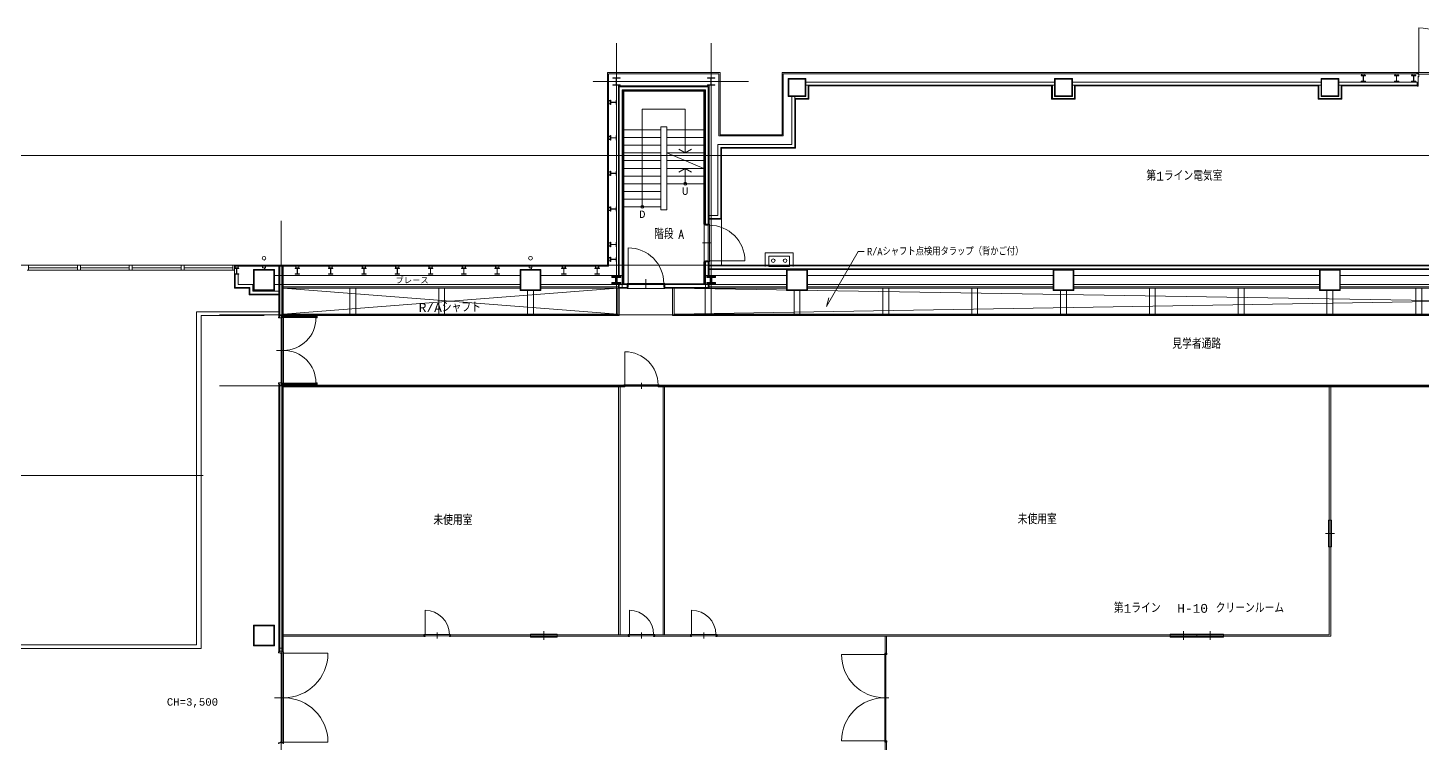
# Model space of a CAD drawing. Extents: x 225000 to 2157367, y 208400 to 840900.
# Drawn here: x 283951 to 331038, y 437572 to 461712 of the extents above; entities that cross this region are included whole.
import ezdxf
from ezdxf.enums import TextEntityAlignment as Align

# ---------------------------------------------------------------- set-up
doc = ezdxf.new("R2010")
doc.units = 0
doc.header["$LTSCALE"] = 10
doc.linetypes.add('Data Center Layout_L20$0$CENTER', pattern=[2, 1.25, -0.25, 0.25, -0.25])
for name, color, linetype, lineweight in [('Data Center Layout_L20$0$ARC', 252, 'Continuous', 0), ('Data Center Layout_L20$0$K-SIN', 252, 'Data Center Layout_L20$0$CENTER', 9), ('Data Center Layout_L20$0$SUGATA3', 252, 'Continuous', 0)]:
    doc.layers.add(name, color=color, linetype=linetype, lineweight=lineweight)
doc.styles.add('Data Center Layout_L20$0$ATS', font='monotxt', dxfattribs={"bigfont": 'BIGFONT'})
doc.styles.add('Data Center Layout_L20$0$ROMS', font='ROMANS.shx', dxfattribs={"bigfont": 'bigfont.shx'})

# ---------------------------------------------------------------- blocks, each defined once
blk = doc.blocks.new('Data Center Layout_L20')
at = {"layer": 'Data Center Layout_L20$0$ARC'}
for p, q in [((330925.59, 261712.31), (330925.59, 260212.31)), ((303525.59, 260202.31), (307325.59, 260202.31)), ((303525.59, 260202.31), (303525.59, 253702.31)), ((303560.59, 260167.31), (307290.59, 260167.31)), ((303560.59, 260167.31), (303560.59, 253667.31)), ((307290.59, 260167.31), (307290.59, 258067.31)), ((307325.59, 260202.31), (307325.59, 258102.31)), ((309425.59, 260202.31), (330880.59, 260202.31)), ((309425.59, 260202.31), (309425.59, 258102.31)), ((309460.59, 260167.31), (330880.59, 260167.31)), ((309460.59, 260167.31), (309460.59, 258067.31)), ((330860.59, 260202.31), (330860.59, 260167.31)), ((306955.59, 259752.31), (303895.59, 259752.31)), ((303895.59, 253352.31), (303895.59, 259752.31)), ((306930.59, 259727.31), (303920.59, 259727.31)), ((303920.59, 253352.31), (303920.59, 259727.31)), ((306830.59, 259627.31), (304020.59, 259627.31)), ((304020.59, 253052.31), (304020.59, 259627.31)), ((306805.59, 259602.31), (304045.59, 259602.31)), ((304045.59, 259602.31), (304045.59, 253077.31)), ((306805.59, 255092.31), (306805.59, 259602.31)), ((306830.59, 255092.31), (306830.59, 259627.31)), ((306930.59, 255092.31), (306930.59, 259727.31)), ((306955.59, 255092.31), (306955.59, 259752.31)), ((318625.59, 259877.31), (310225.59, 259877.31)), ((318625.59, 259777.31), (310225.59, 259777.31)), ((310300.59, 259777.31), (310300.59, 259327.31)), ((318525.59, 259752.31), (310325.59, 259752.31)), ((310325.59, 259752.31), (310325.59, 259302.31)), ((318525.59, 259752.31), (318525.59, 259302.31)), ((318550.59, 259777.31), (318550.59, 259327.31)), ((327625.59, 259877.31), (319225.59, 259877.31)), ((327625.59, 259777.31), (319225.59, 259777.31)), ((319300.59, 259777.31), (319300.59, 259327.31)), ((327525.59, 259752.31), (319325.59, 259752.31)), ((319325.59, 259752.31), (319325.59, 259302.31)), ((327525.59, 259752.31), (327525.59, 259302.31)), ((327550.59, 259777.31), (327550.59, 259327.31)), ((330875.59, 259877.31), (328225.59, 259877.31)), ((330875.59, 259777.31), (328225.59, 259777.31)), ((328300.59, 259777.31), (328300.59, 259327.31)), ((328325.59, 259752.31), (328325.59, 259302.31)), ((330875.59, 259752.31), (328325.59, 259752.31)), ((330875.59, 259752.31), (330875.59, 259877.31)), ((309750.59, 259402.31), (309750.59, 257777.31)), ((309850.59, 259402.31), (309850.59, 257677.31)), ((310300.59, 259327.31), (309850.59, 259327.31)), ((310325.59, 259302.31), (309875.59, 259302.31)), ((309875.59, 259302.31), (309875.59, 257652.31)), ((318525.59, 259302.31), (319325.59, 259302.31)), ((318550.59, 259327.31), (319300.59, 259327.31)), ((327525.59, 259302.31), (328325.59, 259302.31)), ((327550.59, 259327.31), (328300.59, 259327.31)), ((307290.59, 258067.31), (309460.59, 258067.31)), ((307325.59, 258102.31), (309425.59, 258102.31)), ((307250.59, 257777.31), (309750.59, 257777.31)), ((307250.59, 257777.31), (307250.59, 255377.31)), ((307350.59, 257677.31), (309850.59, 257677.31)), ((307350.59, 257677.31), (307350.59, 255277.31)), ((307375.59, 257652.31), (307375.59, 255252.31)), ((307375.59, 257652.31), (309875.59, 257652.31)), ((307250.59, 255377.31), (306955.59, 255377.31)), ((307350.59, 255277.31), (306955.59, 255277.31)), ((307375.59, 255252.31), (306955.59, 255252.31)), ((307375.59, 255252.31), (307375.59, 253702.31)), ((306795.59, 255067.31), (306795.59, 253837.31)), ((306805.59, 253077.31), (306805.59, 253812.31)), ((306830.59, 253052.31), (306830.59, 253812.31)), ((306930.59, 253352.31), (306930.59, 253812.31)), ((306955.59, 253352.31), (306955.59, 253812.31)), ((290925.59, 253702.31), (283925.59, 253702.31)), ((283925.59, 253532.31), (290925.59, 253532.31)), ((283975.59, 253702.31), (283975.59, 253532.31)), ((283975.59, 253617.31), (285625.59, 253617.31)), ((285625.59, 253532.31), (285625.59, 253702.31)), ((285725.59, 253532.31), (285725.59, 253702.31)), ((285725.59, 253617.31), (287375.59, 253617.31)), ((287375.59, 253532.31), (287375.59, 253702.31)), ((287475.59, 253532.31), (287475.59, 253702.31)), ((287475.59, 253617.31), (289125.59, 253617.31)), ((289125.59, 253532.31), (289125.59, 253702.31)), ((289225.59, 253532.31), (289225.59, 253702.31)), ((289225.59, 253617.31), (290875.59, 253617.31)), ((290875.59, 253702.31), (290875.59, 253532.31)), ((290925.59, 252927.31), (290925.59, 253702.31)), ((290925.59, 253702.31), (290925.59, 253532.31)), ((290925.59, 253702.31), (303525.59, 253702.31)), ((290925.59, 253667.31), (303560.59, 253667.31)), ((290950.59, 253402.31), (290950.59, 252952.31)), ((292425.59, 253667.31), (292425.59, 251952.31)), ((292450.59, 253667.31), (292450.59, 251952.31)), ((292550.59, 253667.31), (292550.59, 252002.31)), ((292575.59, 253667.31), (292575.59, 252002.31)), ((303895.59, 253352.31), (301275.59, 253352.31)), ((306955.59, 253702.31), (357895.59, 253702.31)), ((306955.59, 253677.31), (357895.59, 253677.31)), ((306955.59, 253577.31), (357895.59, 253577.31)), ((306955.59, 253552.31), (357895.59, 253552.31)), ((309575.59, 253352.31), (306955.59, 253352.31)), ((310275.59, 253352.31), (318575.59, 253352.31)), ((319275.59, 253352.31), (327575.59, 253352.31)), ((328275.59, 253352.31), (336575.59, 253352.31)), ((291425.59, 252927.31), (290925.59, 252927.31)), ((291450.59, 252952.31), (290950.59, 252952.31)), ((291425.59, 252927.31), (291425.59, 252702.31)), ((291450.59, 252952.31), (291450.59, 252727.31)), ((292575.59, 252977.31), (300575.59, 252977.31)), ((292575.59, 252927.31), (303875.59, 252052.31)), ((292575.59, 252052.31), (303875.59, 252927.31)), ((292575.59, 252927.31), (300575.59, 252927.31)), ((303895.59, 253052.31), (301275.59, 253052.31)), ((301275.59, 252977.31), (303895.59, 252977.31)), ((301275.59, 252927.31), (303895.59, 252927.31)), ((303875.59, 252927.31), (303875.59, 252052.31)), ((303895.59, 252927.31), (303895.59, 253052.31)), ((304175.59, 252927.31), (303895.59, 252927.31)), ((303920.59, 252952.31), (303920.59, 253052.31)), ((304185.59, 252952.31), (303920.59, 252952.31)), ((303925.59, 252927.31), (303925.59, 252002.31)), ((304185.59, 253052.31), (304020.59, 253052.31)), ((304185.59, 253077.31), (304045.59, 253077.31)), ((305440.59, 252917.31), (304210.59, 252917.31)), ((305465.59, 253077.31), (306805.59, 253077.31)), ((305465.59, 253052.31), (306830.59, 253052.31)), ((305465.59, 252952.31), (306930.59, 252952.31)), ((305475.59, 252927.31), (306955.59, 252927.31)), ((305725.59, 252927.31), (305725.59, 252002.31)), ((305775.59, 252927.31), (359075.59, 252052.31)), ((305775.59, 252052.31), (359075.59, 252927.31)), ((305775.59, 252927.31), (305775.59, 252052.31)), ((306930.59, 252952.31), (306930.59, 253048.31)), ((309575.59, 253052.31), (306955.59, 253052.31)), ((306955.59, 252927.31), (306955.59, 253048.31)), ((309575.59, 252977.31), (306955.59, 252977.31)), ((309575.59, 252927.31), (306955.59, 252927.31)), ((310275.59, 253052.31), (318575.59, 253052.31)), ((310275.59, 252977.31), (318575.59, 252977.31)), ((310275.59, 252927.31), (318575.59, 252927.31)), ((319275.59, 253052.31), (327575.59, 253052.31)), ((319275.59, 252977.31), (327575.59, 252977.31)), ((319275.59, 252927.31), (327575.59, 252927.31)), ((328275.59, 253052.31), (336575.59, 253052.31)), ((328275.59, 252977.31), (336575.59, 252977.31)), ((328275.59, 252927.31), (336575.59, 252927.31)), ((291425.59, 252702.31), (292425.59, 252702.31)), ((292425.59, 252727.31), (291450.59, 252727.31)), ((289650.59, 252127.31), (289650.59, 240887.31)), ((292425.59, 252127.31), (289650.59, 252127.31)), ((291925.59, 252002.31), (289800.59, 252002.31)), ((289800.59, 252002.31), (289800.59, 240767.31)), ((303875.59, 252052.31), (292575.59, 252052.31)), ((303925.59, 252002.31), (292575.59, 252002.31)), ((359125.59, 252002.31), (305725.59, 252002.31)), ((359075.59, 252052.31), (305775.59, 252052.31)), ((304116.59, 250780.31), (304116.59, 249662.31)), ((292425.59, 249702.31), (292425.59, 240647.31)), ((292450.59, 249702.31), (292450.59, 240647.31)), ((292550.59, 249652.31), (292550.59, 240647.31)), ((292575.59, 249652.31), (292575.59, 240647.31)), ((304075.59, 249652.31), (292575.59, 249652.31)), ((304075.59, 249602.31), (292575.59, 249602.31)), ((303900.59, 241227.31), (303900.59, 249602.31)), ((303950.59, 241227.31), (303950.59, 249602.31)), ((304675.59, 249727.31), (304675.59, 249527.31)), ((305275.59, 249652.31), (347975.59, 249652.31)), ((305275.59, 249602.31), (347975.59, 249602.31)), ((305400.59, 241227.31), (305400.59, 249602.31)), ((305450.59, 241227.31), (305450.59, 249602.31)), ((327900.59, 241227.31), (327900.59, 249602.31)), ((327950.59, 241177.31), (327950.59, 249602.31)), ((328075.59, 244652.31), (327775.59, 244652.31)), ((297366.59, 242055.31), (297366.59, 241237.31)), ((304266.59, 242055.31), (304266.59, 241237.31)), ((306366.59, 242055.31), (306366.59, 241237.31)), ((297325.59, 241227.31), (292575.59, 241227.31)), ((297325.59, 241177.31), (292575.59, 241177.31)), ((297775.59, 241302.31), (297775.59, 241102.31)), ((304225.59, 241227.31), (298225.59, 241227.31)), ((304225.59, 241177.31), (298225.59, 241177.31)), ((301375.59, 241352.31), (301375.59, 241052.31)), ((304675.59, 241302.31), (304675.59, 241102.31)), ((306325.59, 241227.31), (305125.59, 241227.31)), ((306325.59, 241177.31), (305125.59, 241177.31)), ((306775.59, 241302.31), (306775.59, 241102.31)), ((327900.59, 241227.31), (307225.59, 241227.31)), ((327950.59, 241177.31), (307225.59, 241177.31)), ((312900.59, 241177.31), (312900.59, 240602.31)), ((312950.59, 241177.31), (312950.59, 240602.31)), ((322975.59, 241352.31), (322975.59, 241052.31)), ((323875.59, 241352.31), (323875.59, 241052.31)), ((279899.02, 240767.31), (289800.59, 240767.31)), ((283425.59, 240887.31), (289650.59, 240887.31)), ((294085.59, 240602.31), (292585.59, 240602.31)), ((311431.59, 240561.31), (312890.59, 240561.31)), ((312825.59, 239102.31), (313025.59, 239102.31)), ((294085.59, 237602.31), (292585.59, 237602.31)), ((311431.59, 237643.31), (312890.59, 237643.31)), ((312900.59, 237602.31), (312900.59, 228692.31)), ((312950.59, 237602.31), (312950.59, 228692.31))]:
    blk.add_line(p, q, dxfattribs=at)
at = {"layer": 'Data Center Layout_L20$0$ARC', "linetype": 'Continuous'}
for p, q in [((304225.59, 254287.31), (304225.59, 253087.31)), ((307030.59, 254452.31), (306730.59, 254452.31)), ((308165.59, 253852.31), (306965.59, 253852.31)), ((304825.59, 253231.31), (304825.59, 252927.31)), ((292650.59, 250827.31), (292350.59, 250827.31)), ((292275.59, 239102.31), (292575.59, 239102.31))]:
    blk.add_line(p, q, dxfattribs=at)
at = {"layer": 'Data Center Layout_L20$0$ARC'}
for points in [[(303950.59, 259777.31), (303700.59, 259777.31), (303700.59, 259791.31), (303821.09, 259791.31), (303821.09, 260013.31), (303700.59, 260013.31), (303700.59, 260027.31), (303950.59, 260027.31), (303950.59, 260013.31), (303830.09, 260013.31), (303830.09, 259791.31), (303950.59, 259791.31)], [(307150.59, 260027.31), (306900.59, 260027.31), (306900.59, 260013.31), (307021.09, 260013.31), (307021.09, 259791.31), (306900.59, 259791.31), (306900.59, 259777.31), (307150.59, 259777.31), (307150.59, 259791.31), (307030.09, 259791.31), (307030.09, 260013.31), (307150.59, 260013.31)], [(309625.59, 259402.31), (309625.59, 260002.31), (310225.59, 260002.31), (310225.59, 259402.31)], [(309645.59, 259422.31), (309645.59, 259982.31), (310205.59, 259982.31), (310205.59, 259422.31)], [(319225.59, 259402.31), (319225.59, 260002.31), (318625.59, 260002.31), (318625.59, 259402.31)], [(319205.59, 259422.31), (319205.59, 259982.31), (318645.59, 259982.31), (318645.59, 259422.31)], [(328225.59, 259402.31), (328225.59, 260002.31), (327625.59, 260002.31), (327625.59, 259402.31)], [(328205.59, 259422.31), (328205.59, 259982.31), (327645.59, 259982.31), (327645.59, 259422.31)], [(328975.59, 260102.31), (329125.59, 260102.31), (329125.59, 260093.31), (329053.59, 260093.31), (329053.59, 259911.31), (329125.59, 259911.31), (329125.59, 259902.31), (328975.59, 259902.31), (328975.59, 259911.31), (329047.59, 259911.31), (329047.59, 260093.31), (328975.59, 260093.31)], [(328994.59, 260152.31), (328994.59, 260102.31), (329044.59, 260102.31), (329044.59, 260108.31), (329000.59, 260108.31), (329000.59, 260152.31)], [(329000.59, 260117.31), (329100.59, 260117.31), (329100.59, 260167.31), (329000.59, 260167.31)], [(329106.59, 260152.31), (329106.59, 260102.31), (329056.59, 260102.31), (329056.59, 260108.31), (329100.59, 260108.31), (329100.59, 260152.31)], [(330100.59, 260102.31), (330250.59, 260102.31), (330250.59, 260093.31), (330178.59, 260093.31), (330178.59, 259911.31), (330250.59, 259911.31), (330250.59, 259902.31), (330100.59, 259902.31), (330100.59, 259911.31), (330172.59, 259911.31), (330172.59, 260093.31), (330100.59, 260093.31)], [(330119.59, 260152.31), (330119.59, 260102.31), (330169.59, 260102.31), (330169.59, 260108.31), (330125.59, 260108.31), (330125.59, 260152.31)], [(330125.59, 260117.31), (330225.59, 260117.31), (330225.59, 260167.31), (330125.59, 260167.31)], [(330231.59, 260152.31), (330231.59, 260102.31), (330181.59, 260102.31), (330181.59, 260108.31), (330225.59, 260108.31), (330225.59, 260152.31)], [(330675.59, 260102.31), (330825.59, 260102.31), (330825.59, 260093.31), (330753.59, 260093.31), (330753.59, 259911.31), (330825.59, 259911.31), (330825.59, 259902.31), (330675.59, 259902.31), (330675.59, 259911.31), (330747.59, 259911.31), (330747.59, 260093.31), (330675.59, 260093.31)], [(330694.59, 260152.31), (330694.59, 260102.31), (330744.59, 260102.31), (330744.59, 260108.31), (330700.59, 260108.31), (330700.59, 260152.31)], [(330700.59, 260117.31), (330800.59, 260117.31), (330800.59, 260167.31), (330700.59, 260167.31)], [(330806.59, 260152.31), (330806.59, 260102.31), (330756.59, 260102.31), (330756.59, 260108.31), (330800.59, 260108.31), (330800.59, 260152.31)], [(330910.59, 260212.31), (332425.59, 260212.31), (332425.59, 260152.31), (330910.59, 260152.31)], [(303610.59, 259252.31), (303610.59, 259152.31), (303560.59, 259152.31), (303560.59, 259252.31)], [(303575.59, 259258.31), (303625.59, 259258.31), (303625.59, 259208.31), (303619.59, 259208.31), (303619.59, 259252.31), (303575.59, 259252.31)], [(303575.59, 259146.31), (303625.59, 259146.31), (303625.59, 259196.31), (303619.59, 259196.31), (303619.59, 259152.31), (303575.59, 259152.31)], [(303625.59, 259277.31), (303625.59, 259127.31), (303634.59, 259127.31), (303634.59, 259199.31), (303816.59, 259199.31), (303816.59, 259127.31), (303825.59, 259127.31), (303825.59, 259277.31), (303816.59, 259277.31), (303816.59, 259205.31), (303634.59, 259205.31), (303634.59, 259277.31)], [(303610.59, 258052.31), (303610.59, 257952.31), (303560.59, 257952.31), (303560.59, 258052.31)], [(303575.59, 258058.31), (303625.59, 258058.31), (303625.59, 258008.31), (303619.59, 258008.31), (303619.59, 258052.31), (303575.59, 258052.31)], [(303625.59, 258077.31), (303625.59, 257927.31), (303634.59, 257927.31), (303634.59, 257999.31), (303816.59, 257999.31), (303816.59, 257927.31), (303825.59, 257927.31), (303825.59, 258077.31), (303816.59, 258077.31), (303816.59, 258005.31), (303634.59, 258005.31), (303634.59, 258077.31)], [(303575.59, 257946.31), (303625.59, 257946.31), (303625.59, 257996.31), (303619.59, 257996.31), (303619.59, 257952.31), (303575.59, 257952.31)], [(303610.59, 256852.31), (303610.59, 256752.31), (303560.59, 256752.31), (303560.59, 256852.31)], [(303575.59, 256858.31), (303625.59, 256858.31), (303625.59, 256808.31), (303619.59, 256808.31), (303619.59, 256852.31), (303575.59, 256852.31)], [(303575.59, 256746.31), (303625.59, 256746.31), (303625.59, 256796.31), (303619.59, 256796.31), (303619.59, 256752.31), (303575.59, 256752.31)], [(303625.59, 256877.31), (303625.59, 256727.31), (303634.59, 256727.31), (303634.59, 256799.31), (303816.59, 256799.31), (303816.59, 256727.31), (303825.59, 256727.31), (303825.59, 256877.31), (303816.59, 256877.31), (303816.59, 256805.31), (303634.59, 256805.31), (303634.59, 256877.31)], [(303610.59, 255652.31), (303610.59, 255552.31), (303560.59, 255552.31), (303560.59, 255652.31)], [(303575.59, 255658.31), (303625.59, 255658.31), (303625.59, 255608.31), (303619.59, 255608.31), (303619.59, 255652.31), (303575.59, 255652.31)], [(303575.59, 255546.31), (303625.59, 255546.31), (303625.59, 255596.31), (303619.59, 255596.31), (303619.59, 255552.31), (303575.59, 255552.31)], [(303625.59, 255677.31), (303625.59, 255527.31), (303634.59, 255527.31), (303634.59, 255599.31), (303816.59, 255599.31), (303816.59, 255527.31), (303825.59, 255527.31), (303825.59, 255677.31), (303816.59, 255677.31), (303816.59, 255605.31), (303634.59, 255605.31), (303634.59, 255677.31)], [(306965.59, 253842.31), (306965.59, 255062.31), (306925.59, 255062.31), (306925.59, 253842.31)], [(303610.59, 254452.31), (303610.59, 254352.31), (303560.59, 254352.31), (303560.59, 254452.31)], [(303575.59, 254458.31), (303625.59, 254458.31), (303625.59, 254408.31), (303619.59, 254408.31), (303619.59, 254452.31), (303575.59, 254452.31)], [(303575.59, 254346.31), (303625.59, 254346.31), (303625.59, 254396.31), (303619.59, 254396.31), (303619.59, 254352.31), (303575.59, 254352.31)], [(303625.59, 254477.31), (303625.59, 254327.31), (303634.59, 254327.31), (303634.59, 254399.31), (303816.59, 254399.31), (303816.59, 254327.31), (303825.59, 254327.31), (303825.59, 254477.31), (303816.59, 254477.31), (303816.59, 254405.31), (303634.59, 254405.31), (303634.59, 254477.31)], [(303610.59, 253952.31), (303610.59, 253852.31), (303560.59, 253852.31), (303560.59, 253952.31)], [(303575.59, 253958.31), (303625.59, 253958.31), (303625.59, 253908.31), (303619.59, 253908.31), (303619.59, 253952.31), (303575.59, 253952.31)], [(303575.59, 253846.31), (303625.59, 253846.31), (303625.59, 253896.31), (303619.59, 253896.31), (303619.59, 253852.31), (303575.59, 253852.31)], [(303625.59, 253977.31), (303625.59, 253827.31), (303634.59, 253827.31), (303634.59, 253899.31), (303816.59, 253899.31), (303816.59, 253827.31), (303825.59, 253827.31), (303825.59, 253977.31), (303816.59, 253977.31), (303816.59, 253905.31), (303634.59, 253905.31), (303634.59, 253977.31)], [(308975.59, 254002.31), (308975.59, 253664.31), (309675.59, 253664.31), (309675.59, 254002.31)], [(290925.59, 253602.31), (291075.59, 253602.31), (291075.59, 253593.31), (291003.59, 253593.31), (291003.59, 253411.31), (291075.59, 253411.31), (291075.59, 253402.31), (290925.59, 253402.31), (290925.59, 253411.31), (290997.59, 253411.31), (290997.59, 253593.31), (290925.59, 253593.31)], [(290944.59, 253652.31), (290944.59, 253602.31), (290994.59, 253602.31), (290994.59, 253608.31), (290950.59, 253608.31), (290950.59, 253652.31)], [(290950.59, 253617.31), (291050.59, 253617.31), (291050.59, 253667.31), (290950.59, 253667.31)], [(291056.59, 253652.31), (291056.59, 253602.31), (291006.59, 253602.31), (291006.59, 253608.31), (291050.59, 253608.31), (291050.59, 253652.31)], [(291575.59, 252852.31), (291575.59, 253552.31), (292275.59, 253552.31), (292275.59, 252852.31)], [(291595.59, 252872.31), (291595.59, 253532.31), (292255.59, 253532.31), (292255.59, 252872.31)], [(291875.59, 253617.31), (291975.59, 253617.31), (291975.59, 253667.31), (291875.59, 253667.31)], [(291900.59, 253617.31), (291950.59, 253617.31), (291950.59, 253567.31), (291944.59, 253567.31), (291944.59, 253611.31), (291900.59, 253611.31)], [(291915.59, 253702.31), (291935.59, 253702.31), (291935.59, 253667.31), (291915.59, 253667.31)], [(291950.59, 253602.31), (291950.59, 253552.31), (292000.59, 253552.31), (292000.59, 253558.31), (291956.59, 253558.31), (291956.59, 253602.31)], [(292275.59, 253052.31), (300575.59, 253052.31), (300575.59, 253352.31), (292275.59, 253352.31)], [(292975.59, 253602.31), (293125.59, 253602.31), (293125.59, 253593.31), (293053.59, 253593.31), (293053.59, 253411.31), (293125.59, 253411.31), (293125.59, 253402.31), (292975.59, 253402.31), (292975.59, 253411.31), (293047.59, 253411.31), (293047.59, 253593.31), (292975.59, 253593.31)], [(292994.59, 253652.31), (292994.59, 253602.31), (293044.59, 253602.31), (293044.59, 253608.31), (293000.59, 253608.31), (293000.59, 253652.31)], [(293000.59, 253617.31), (293100.59, 253617.31), (293100.59, 253667.31), (293000.59, 253667.31)], [(293106.59, 253652.31), (293106.59, 253602.31), (293056.59, 253602.31), (293056.59, 253608.31), (293100.59, 253608.31), (293100.59, 253652.31)], [(294100.59, 253602.31), (294250.59, 253602.31), (294250.59, 253593.31), (294178.59, 253593.31), (294178.59, 253411.31), (294250.59, 253411.31), (294250.59, 253402.31), (294100.59, 253402.31), (294100.59, 253411.31), (294172.59, 253411.31), (294172.59, 253593.31), (294100.59, 253593.31)], [(294119.59, 253652.31), (294119.59, 253602.31), (294169.59, 253602.31), (294169.59, 253608.31), (294125.59, 253608.31), (294125.59, 253652.31)], [(294125.59, 253617.31), (294225.59, 253617.31), (294225.59, 253667.31), (294125.59, 253667.31)], [(294231.59, 253652.31), (294231.59, 253602.31), (294181.59, 253602.31), (294181.59, 253608.31), (294225.59, 253608.31), (294225.59, 253652.31)], [(295225.59, 253602.31), (295375.59, 253602.31), (295375.59, 253593.31), (295303.59, 253593.31), (295303.59, 253411.31), (295375.59, 253411.31), (295375.59, 253402.31), (295225.59, 253402.31), (295225.59, 253411.31), (295297.59, 253411.31), (295297.59, 253593.31), (295225.59, 253593.31)], [(295244.59, 253652.31), (295244.59, 253602.31), (295294.59, 253602.31), (295294.59, 253608.31), (295250.59, 253608.31), (295250.59, 253652.31)], [(295250.59, 253617.31), (295350.59, 253617.31), (295350.59, 253667.31), (295250.59, 253667.31)], [(295356.59, 253652.31), (295356.59, 253602.31), (295306.59, 253602.31), (295306.59, 253608.31), (295350.59, 253608.31), (295350.59, 253652.31)], [(296350.59, 253602.31), (296500.59, 253602.31), (296500.59, 253593.31), (296428.59, 253593.31), (296428.59, 253411.31), (296500.59, 253411.31), (296500.59, 253402.31), (296350.59, 253402.31), (296350.59, 253411.31), (296422.59, 253411.31), (296422.59, 253593.31), (296350.59, 253593.31)], [(296369.59, 253652.31), (296369.59, 253602.31), (296419.59, 253602.31), (296419.59, 253608.31), (296375.59, 253608.31), (296375.59, 253652.31)], [(296375.59, 253617.31), (296475.59, 253617.31), (296475.59, 253667.31), (296375.59, 253667.31)], [(296481.59, 253652.31), (296481.59, 253602.31), (296431.59, 253602.31), (296431.59, 253608.31), (296475.59, 253608.31), (296475.59, 253652.31)], [(297475.59, 253602.31), (297625.59, 253602.31), (297625.59, 253593.31), (297553.59, 253593.31), (297553.59, 253411.31), (297625.59, 253411.31), (297625.59, 253402.31), (297475.59, 253402.31), (297475.59, 253411.31), (297547.59, 253411.31), (297547.59, 253593.31), (297475.59, 253593.31)], [(297494.59, 253652.31), (297494.59, 253602.31), (297544.59, 253602.31), (297544.59, 253608.31), (297500.59, 253608.31), (297500.59, 253652.31)], [(297500.59, 253617.31), (297600.59, 253617.31), (297600.59, 253667.31), (297500.59, 253667.31)], [(297606.59, 253652.31), (297606.59, 253602.31), (297556.59, 253602.31), (297556.59, 253608.31), (297600.59, 253608.31), (297600.59, 253652.31)], [(298600.59, 253602.31), (298750.59, 253602.31), (298750.59, 253593.31), (298678.59, 253593.31), (298678.59, 253411.31), (298750.59, 253411.31), (298750.59, 253402.31), (298600.59, 253402.31), (298600.59, 253411.31), (298672.59, 253411.31), (298672.59, 253593.31), (298600.59, 253593.31)], [(298619.59, 253652.31), (298619.59, 253602.31), (298669.59, 253602.31), (298669.59, 253608.31), (298625.59, 253608.31), (298625.59, 253652.31)], [(298625.59, 253617.31), (298725.59, 253617.31), (298725.59, 253667.31), (298625.59, 253667.31)], [(298731.59, 253652.31), (298731.59, 253602.31), (298681.59, 253602.31), (298681.59, 253608.31), (298725.59, 253608.31), (298725.59, 253652.31)], [(299725.59, 253602.31), (299875.59, 253602.31), (299875.59, 253593.31), (299803.59, 253593.31), (299803.59, 253411.31), (299875.59, 253411.31), (299875.59, 253402.31), (299725.59, 253402.31), (299725.59, 253411.31), (299797.59, 253411.31), (299797.59, 253593.31), (299725.59, 253593.31)], [(299744.59, 253652.31), (299744.59, 253602.31), (299794.59, 253602.31), (299794.59, 253608.31), (299750.59, 253608.31), (299750.59, 253652.31)], [(299750.59, 253617.31), (299850.59, 253617.31), (299850.59, 253667.31), (299750.59, 253667.31)], [(299856.59, 253652.31), (299856.59, 253602.31), (299806.59, 253602.31), (299806.59, 253608.31), (299850.59, 253608.31), (299850.59, 253652.31)], [(300575.59, 252852.31), (300575.59, 253552.31), (301275.59, 253552.31), (301275.59, 252852.31)], [(300595.59, 252872.31), (300595.59, 253532.31), (301255.59, 253532.31), (301255.59, 252872.31)], [(300875.59, 253617.31), (300975.59, 253617.31), (300975.59, 253667.31), (300875.59, 253667.31)], [(300900.59, 253617.31), (300950.59, 253617.31), (300950.59, 253567.31), (300944.59, 253567.31), (300944.59, 253611.31), (300900.59, 253611.31)], [(300915.59, 253702.31), (300935.59, 253702.31), (300935.59, 253667.31), (300915.59, 253667.31)], [(300950.59, 253602.31), (300950.59, 253552.31), (301000.59, 253552.31), (301000.59, 253558.31), (300956.59, 253558.31), (300956.59, 253602.31)], [(302125.59, 253602.31), (301975.59, 253602.31), (301975.59, 253593.31), (302047.59, 253593.31), (302047.59, 253411.31), (301975.59, 253411.31), (301975.59, 253402.31), (302125.59, 253402.31), (302125.59, 253411.31), (302053.59, 253411.31), (302053.59, 253593.31), (302125.59, 253593.31)], [(301994.59, 253652.31), (301994.59, 253602.31), (302044.59, 253602.31), (302044.59, 253608.31), (302000.59, 253608.31), (302000.59, 253652.31)], [(302100.59, 253617.31), (302000.59, 253617.31), (302000.59, 253667.31), (302100.59, 253667.31)], [(302106.59, 253652.31), (302106.59, 253602.31), (302056.59, 253602.31), (302056.59, 253608.31), (302100.59, 253608.31), (302100.59, 253652.31)], [(303250.59, 253602.31), (303100.59, 253602.31), (303100.59, 253593.31), (303172.59, 253593.31), (303172.59, 253411.31), (303100.59, 253411.31), (303100.59, 253402.31), (303250.59, 253402.31), (303250.59, 253411.31), (303178.59, 253411.31), (303178.59, 253593.31), (303250.59, 253593.31)], [(303119.59, 253652.31), (303119.59, 253602.31), (303169.59, 253602.31), (303169.59, 253608.31), (303125.59, 253608.31), (303125.59, 253652.31)], [(303225.59, 253617.31), (303125.59, 253617.31), (303125.59, 253667.31), (303225.59, 253667.31)], [(303231.59, 253652.31), (303231.59, 253602.31), (303181.59, 253602.31), (303181.59, 253608.31), (303225.59, 253608.31), (303225.59, 253652.31)], [(303975.59, 253352.31), (303675.59, 253352.31), (303675.59, 253288.31), (303796.09, 253288.31), (303796.09, 253116.31), (303675.59, 253116.31), (303675.59, 253052.31), (303975.59, 253052.31), (303975.59, 253116.31), (303855.09, 253116.31), (303855.09, 253288.31), (303975.59, 253288.31)], [(307175.59, 253352.31), (306875.59, 253352.31), (306875.59, 253288.31), (306996.09, 253288.31), (306996.09, 253116.31), (306875.59, 253116.31), (306875.59, 253052.31), (307175.59, 253052.31), (307175.59, 253116.31), (307055.09, 253116.31), (307055.09, 253288.31), (307175.59, 253288.31)], [(310275.59, 252852.31), (310275.59, 253552.31), (309575.59, 253552.31), (309575.59, 252852.31)], [(310255.59, 252872.31), (310255.59, 253532.31), (309595.59, 253532.31), (309595.59, 252872.31)], [(318575.59, 252852.31), (318575.59, 253552.31), (319275.59, 253552.31), (319275.59, 252852.31)], [(318595.59, 252872.31), (318595.59, 253532.31), (319255.59, 253532.31), (319255.59, 252872.31)], [(327575.59, 252852.31), (327575.59, 253552.31), (328275.59, 253552.31), (328275.59, 252852.31)], [(327595.59, 252872.31), (327595.59, 253532.31), (328255.59, 253532.31), (328255.59, 252872.31)], [(294825.59, 252052.31), (295025.59, 252052.31), (295025.59, 252927.31), (294825.59, 252927.31)], [(297825.59, 252052.31), (298025.59, 252052.31), (298025.59, 252927.31), (297825.59, 252927.31)], [(303950.59, 253077.31), (303700.59, 253077.31), (303700.59, 253091.31), (303821.09, 253091.31), (303821.09, 253313.31), (303700.59, 253313.31), (303700.59, 253327.31), (303950.59, 253327.31), (303950.59, 253313.31), (303830.09, 253313.31), (303830.09, 253091.31), (303950.59, 253091.31)], [(304215.59, 253087.31), (305435.59, 253087.31), (305435.59, 253047.31), (304215.59, 253047.31)], [(307025.59, 252052.31), (306825.59, 252052.31), (306825.59, 252927.31), (307025.59, 252927.31)], [(307150.59, 253327.31), (306900.59, 253327.31), (306900.59, 253313.31), (307021.09, 253313.31), (307021.09, 253091.31), (306900.59, 253091.31), (306900.59, 253077.31), (307150.59, 253077.31), (307150.59, 253091.31), (307030.09, 253091.31), (307030.09, 253313.31), (307150.59, 253313.31)], [(312825.59, 252052.31), (313025.59, 252052.31), (313025.59, 252927.31), (312825.59, 252927.31)], [(315825.59, 252052.31), (316025.59, 252052.31), (316025.59, 252927.31), (315825.59, 252927.31)], [(321825.59, 252052.31), (322025.59, 252052.31), (322025.59, 252927.31), (321825.59, 252927.31)], [(324825.59, 252052.31), (325025.59, 252052.31), (325025.59, 252927.31), (324825.59, 252927.31)], [(330825.59, 252052.31), (331025.59, 252052.31), (331025.59, 252927.31), (330825.59, 252927.31)], [(300825.59, 252052.31), (301025.59, 252052.31), (301025.59, 252852.31), (300825.59, 252852.31)], [(309825.59, 252052.31), (310025.59, 252052.31), (310025.59, 252852.31), (309825.59, 252852.31)], [(318825.59, 252052.31), (319025.59, 252052.31), (319025.59, 252852.31), (318825.59, 252852.31)], [(327825.59, 252052.31), (328025.59, 252052.31), (328025.59, 252852.31), (327825.59, 252852.31)], [(292540.59, 251972.31), (293680.59, 251972.31), (293680.59, 251932.31), (292540.59, 251932.31)], [(292580.59, 250827.31), (292540.59, 250827.31), (292540.59, 251972.31), (292580.59, 251972.31)], [(292580.59, 250827.31), (292540.59, 250827.31), (292540.59, 249682.31), (292580.59, 249682.31)], [(292540.59, 249682.31), (293680.59, 249682.31), (293680.59, 249722.31), (292540.59, 249722.31)], [(304116.59, 249617.31), (304116.59, 249592.31), (304075.59, 249592.31), (304075.59, 249662.31), (304100.59, 249662.31), (304100.59, 249617.31)], [(305245.59, 249662.31), (304105.59, 249662.31), (304105.59, 249622.31), (305245.59, 249622.31)], [(305234.59, 249617.31), (305234.59, 249592.31), (305275.59, 249592.31), (305275.59, 249662.31), (305250.59, 249662.31), (305250.59, 249617.31)], [(327875.59, 245102.31), (327975.59, 245102.31), (327975.59, 244202.31), (327875.59, 244202.31)], [(291575.59, 240852.31), (291575.59, 241552.31), (292275.59, 241552.31), (292275.59, 240852.31)], [(291595.59, 240872.31), (291595.59, 241532.31), (292255.59, 241532.31), (292255.59, 240872.31)], [(297366.59, 241192.31), (297366.59, 241167.31), (297325.59, 241167.31), (297325.59, 241237.31), (297350.59, 241237.31), (297350.59, 241192.31)], [(298195.59, 241237.31), (297355.59, 241237.31), (297355.59, 241197.31), (298195.59, 241197.31)], [(298184.59, 241192.31), (298184.59, 241167.31), (298225.59, 241167.31), (298225.59, 241237.31), (298200.59, 241237.31), (298200.59, 241192.31)], [(300925.59, 241152.31), (300925.59, 241252.31), (301825.59, 241252.31), (301825.59, 241152.31)], [(304266.59, 241192.31), (304266.59, 241167.31), (304225.59, 241167.31), (304225.59, 241237.31), (304250.59, 241237.31), (304250.59, 241192.31)], [(305095.59, 241237.31), (304255.59, 241237.31), (304255.59, 241197.31), (305095.59, 241197.31)], [(305084.59, 241192.31), (305084.59, 241167.31), (305125.59, 241167.31), (305125.59, 241237.31), (305100.59, 241237.31), (305100.59, 241192.31)], [(306366.59, 241192.31), (306366.59, 241167.31), (306325.59, 241167.31), (306325.59, 241237.31), (306350.59, 241237.31), (306350.59, 241192.31)], [(307195.59, 241237.31), (306355.59, 241237.31), (306355.59, 241197.31), (307195.59, 241197.31)], [(307184.59, 241192.31), (307184.59, 241167.31), (307225.59, 241167.31), (307225.59, 241237.31), (307200.59, 241237.31), (307200.59, 241192.31)], [(322525.59, 241152.31), (322525.59, 241252.31), (323425.59, 241252.31), (323425.59, 241152.31)], [(323425.59, 241152.31), (323425.59, 241252.31), (324325.59, 241252.31), (324325.59, 241152.31)], [(292550.59, 240777.31), (292550.59, 240677.31), (292450.59, 240677.31), (292450.59, 240777.31)], [(292585.59, 240617.31), (292585.59, 239102.31), (292535.59, 239102.31), (292535.59, 240617.31)], [(312935.59, 240561.31), (312960.59, 240561.31), (312960.59, 240602.31), (312890.59, 240602.31), (312890.59, 240577.31), (312935.59, 240577.31)], [(312890.59, 237632.31), (312890.59, 240572.31), (312930.59, 240572.31), (312930.59, 237632.31)], [(292585.59, 237587.31), (292585.59, 239102.31), (292535.59, 239102.31), (292535.59, 237587.31)], [(312935.59, 237643.31), (312960.59, 237643.31), (312960.59, 237602.31), (312890.59, 237602.31), (312890.59, 237627.31), (312935.59, 237627.31)]]:
    blk.add_lwpolyline(points, close=True, dxfattribs=at)
for points in [[(330880.59, 260202.31), (330880.59, 260187.31), (330860.59, 260187.31), (330860.59, 260202.31, 0.29445667)], [(306805.59, 255092.31), (306818.09, 255092.31), (306818.09, 255102.31), (306805.59, 255102.31, -0.78004585)], [(304185.59, 252927.31), (304185.59, 252939.81), (304175.59, 252939.81), (304175.59, 252927.31, -0.78004585)], [(305465.59, 252927.31), (305465.59, 252939.81), (305475.59, 252939.81), (305475.59, 252927.31, 0.78004585)]]:
    blk.add_lwpolyline(points, format="xyb", close=True, dxfattribs=at)
for points in [[(330880.59, 260187.31), (330860.59, 260167.31), (330880.59, 260167.31), (330880.59, 260187.31), (330860.59, 260187.31), (330860.59, 260167.31)], [(330900.59, 260062.31), (330900.59, 259742.31), (330875.59, 259742.31), (330875.59, 259767.31)], [(330880.59, 260187.31), (330880.59, 260212.31), (330905.59, 260212.31), (330905.59, 260147.31), (330925.59, 260147.31), (330925.59, 260062.31), (330900.59, 260062.31), (330900.59, 260087.31)], [(306940.59, 255092.31), (306965.59, 255092.31), (306965.59, 255067.31), (306920.59, 255067.31), (306920.59, 255052.31), (306840.59, 255052.31), (306840.59, 255067.31), (306795.59, 255067.31), (306795.59, 255092.31), (306820.59, 255092.31)], [(306920.59, 255132.31), (306930.59, 255132.31), (306930.59, 255092.31), (306830.59, 255092.31), (306830.59, 255132.31), (306840.59, 255132.31)], [(306940.59, 253812.31), (306965.59, 253812.31), (306965.59, 253837.31), (306920.59, 253837.31), (306920.59, 253852.31), (306840.59, 253852.31), (306840.59, 253837.31), (306795.59, 253837.31), (306795.59, 253812.31), (306820.59, 253812.31)], [(306920.59, 253772.31), (306930.59, 253772.31), (306930.59, 253812.31), (306830.59, 253812.31), (306830.59, 253772.31), (306840.59, 253772.31)], [(309795.59, 253664.31), (309795.59, 254122.31), (308855.59, 254122.31), (308855.59, 253664.31)], [(312193.52, 254161.53), (311993.52, 254161.53), (310925.59, 252311.81), (311003.23, 252601.58)], [(290925.59, 253667.31), (291850.59, 253667.31)], [(291888.09, 253704.31), (291918.09, 253704.31), (291918.09, 253688.31), (291933.09, 253688.31), (291933.09, 253704.31), (291963.09, 253704.31)], [(300888.09, 253704.31), (300918.09, 253704.31), (300918.09, 253688.31), (300933.09, 253688.31), (300933.09, 253704.31), (300963.09, 253704.31)], [(304010.59, 253392.31), (304020.59, 253392.31), (304020.59, 253352.31), (303920.59, 253352.31), (303920.59, 253392.31), (303930.59, 253392.31)], [(306840.59, 253392.31), (306830.59, 253392.31), (306830.59, 253352.31), (306930.59, 253352.31), (306930.59, 253392.31), (306920.59, 253392.31)], [(306995.59, 253667.31), (306995.59, 253677.31), (306955.59, 253677.31), (306955.59, 253577.31), (306995.59, 253577.31), (306995.59, 253587.31)], [(303875.59, 252052.31), (303825.59, 252052.31), (303825.59, 252927.31), (303875.59, 252927.31)], [(304010.59, 253012.31), (304020.59, 253012.31), (304020.59, 253052.31), (303920.59, 253052.31), (303920.59, 253012.31), (303930.59, 253012.31)], [(304010.59, 252992.31), (304020.59, 252992.31), (304020.59, 252952.31), (303920.59, 252952.31), (303920.59, 252992.31), (303930.59, 252992.31)], [(304060.59, 253042.31), (304060.59, 253052.31), (304020.59, 253052.31), (304020.59, 252952.31), (304060.59, 252952.31), (304060.59, 252962.31)], [(304145.59, 253042.31), (304145.59, 253052.31), (304185.59, 253052.31), (304185.59, 252952.31), (304145.59, 252952.31), (304145.59, 252962.31)], [(304185.59, 253062.31), (304185.59, 253087.31), (304210.59, 253087.31), (304210.59, 253042.31), (304225.59, 253042.31), (304225.59, 252962.31), (304210.59, 252962.31), (304210.59, 252917.31), (304185.59, 252917.31), (304185.59, 252942.31)], [(305465.59, 253062.31), (305465.59, 253087.31), (305440.59, 253087.31), (305440.59, 253042.31), (305425.59, 253042.31), (305425.59, 252962.31), (305440.59, 252962.31), (305440.59, 252917.31), (305465.59, 252917.31), (305465.59, 252942.31)], [(305505.59, 253042.31), (305505.59, 253052.31), (305465.59, 253052.31), (305465.59, 252952.31), (305505.59, 252952.31), (305505.59, 252962.31)], [(306790.59, 253042.31), (306790.59, 253052.31), (306830.59, 253052.31), (306830.59, 252952.31), (306790.59, 252952.31), (306790.59, 252962.31)], [(306840.59, 253008.31), (306830.59, 253008.31), (306830.59, 253048.31), (306930.59, 253048.31), (306930.59, 253008.31), (306920.59, 253008.31)], [(306840.59, 252992.31), (306830.59, 252992.31), (306830.59, 252952.31), (306930.59, 252952.31), (306930.59, 252992.31), (306920.59, 252992.31)], [(292440.59, 251952.31), (292415.59, 251952.31), (292415.59, 251927.31), (292535.59, 251927.31), (292525.59, 251937.31), (292525.59, 251982.31), (292585.59, 251982.31), (292585.59, 252002.31), (292560.59, 252002.31)], [(292540.59, 252042.31), (292550.59, 252042.31), (292550.59, 252002.31), (292450.59, 252002.31), (292450.59, 252042.31), (292460.59, 252042.31)], [(293700.59, 252002.31), (293700.59, 251927.31), (293725.59, 251927.31), (293725.59, 252002.31), (293700.59, 252002.31)], [(292440.59, 249702.31), (292415.59, 249702.31), (292415.59, 249727.31), (292535.59, 249727.31), (292525.59, 249717.31), (292525.59, 249672.31), (292585.59, 249672.31), (292585.59, 249652.31), (292560.59, 249652.31)], [(292540.59, 249612.31), (292550.59, 249612.31), (292550.59, 249652.31), (292450.59, 249652.31), (292450.59, 249612.31), (292460.59, 249612.31)], [(293700.59, 249652.31), (293700.59, 249727.31), (293725.59, 249727.31), (293725.59, 249652.31), (293700.59, 249652.31)], [(292440.59, 240647.31), (292415.59, 240647.31), (292415.59, 240622.31), (292470.59, 240622.31), (292470.59, 240602.31), (292530.59, 240602.31), (292530.59, 240622.31), (292585.59, 240622.31), (292585.59, 240647.31), (292560.59, 240647.31)], [(292440.59, 237557.31), (292415.59, 237557.31), (292415.59, 237582.31), (292470.59, 237582.31), (292470.59, 237602.31), (292530.59, 237602.31), (292530.59, 237582.31), (292585.59, 237582.31), (292585.59, 237557.31), (292560.59, 237557.31)]]:
    blk.add_lwpolyline(points, dxfattribs=at)
for centre in [(291925.59, 253938.56), (300925.59, 253938.56), (300925.59, 253938.56), (309125.59, 253855.99), (309525.59, 253855.99)]:
    blk.add_circle(centre, 62.5, dxfattribs=at)
for centre, radius, start, end in [((330925.59, 260212.31), 1500, 0, 90), ((292560.59, 251952.31), 28.28, 45, 225), ((292580.59, 251927.31), 1100, 270, 0), ((292580.59, 249727.31), 1100, 0, 90), ((304116.59, 249662.31), 1118, 0, 90), ((292560.59, 249702.31), 28.28, 135, 315), ((297366.59, 241237.31), 818, 0, 90), ((304266.59, 241237.31), 818, 0, 90), ((306366.59, 241237.31), 818, 0, 90), ((292585.59, 240602.31), 1500, 270, 0), ((312890.59, 240561.31), 1459, 180, 270), ((292585.59, 237602.31), 1500, 0, 90), ((312890.59, 237643.31), 1459, 90, 180)]:
    blk.add_arc(centre, radius, start, end, dxfattribs=at)
at = {"layer": 'Data Center Layout_L20$0$ARC', "linetype": 'Continuous'}
for centre in [(306965.59, 253852.31), (304225.59, 253087.31)]:
    blk.add_arc(centre, 1200, 0, 90, dxfattribs=at)
at = {"layer": 'Data Center Layout_L20$0$K-SIN'}
for p, q in [((303825.59, 261202.31), (303825.59, 252702.31)), ((303825.59, 261202.31), (303825.59, 252702.31)), ((307025.59, 261202.31), (307025.59, 252702.31)), ((307025.59, 261202.31), (307025.59, 252702.31)), ((308290.59, 259902.31), (303025.59, 259902.31)), ((264786.62, 257402.31), (546925.59, 257402.31)), ((292500.59, 178202.31), (292500.59, 255202.31)), ((265925.59, 253702.31), (546925.59, 253702.31)), ((290425.59, 252027.31), (446275.59, 252027.31)), ((290425.59, 249627.31), (446275.59, 249627.31)), ((252292.76, 246602.31), (289875.59, 246602.31))]:
    blk.add_line(p, q, dxfattribs=at)
at = {"layer": 'Data Center Layout_L20$0$SUGATA3'}
for p, q in [((306775.59, 259572.31), (304075.59, 259572.31)), ((304075.59, 259572.31), (304075.59, 253077.31)), ((306775.59, 259572.31), (306775.59, 255092.31)), ((304700.59, 255672.31), (304700.59, 258972.31)), ((304700.59, 258972.31), (306150.59, 258972.31)), ((306150.59, 257492.31), (306150.59, 258972.31)), ((305325.59, 258272.31), (304075.59, 258272.31)), ((305325.59, 258372.31), (305325.59, 255572.31)), ((305525.59, 258372.31), (305325.59, 258372.31)), ((305525.59, 258372.31), (305525.59, 255572.31)), ((305525.59, 258272.31), (306775.59, 258272.31)), ((305325.59, 258012.31), (304075.59, 258012.31)), ((305325.59, 257752.31), (304075.59, 257752.31)), ((305525.59, 258012.31), (306775.59, 258012.31)), ((305525.59, 257752.31), (306775.59, 257752.31)), ((305325.59, 257492.31), (304075.59, 257492.31)), ((305325.59, 257232.31), (304075.59, 257232.31)), ((306775.59, 256972.31), (305525.59, 257492.31)), ((305525.59, 257492.31), (306775.59, 257492.31)), ((305525.59, 257232.31), (306775.59, 257232.31)), ((305325.59, 256972.31), (304075.59, 256972.31)), ((305325.59, 256712.31), (304075.59, 256712.31)), ((305525.59, 256972.31), (306775.59, 256972.31)), ((305525.59, 256712.31), (306775.59, 256712.31)), ((306150.59, 256972.31), (306150.59, 256452.31)), ((305325.59, 256452.31), (304075.59, 256452.31)), ((305325.59, 256192.31), (304075.59, 256192.31)), ((305525.59, 256452.31), (306775.59, 256452.31)), ((305325.59, 255932.31), (304075.59, 255932.31)), ((305325.59, 255672.31), (304075.59, 255672.31)), ((305525.59, 255572.31), (305325.59, 255572.31)), ((306775.59, 253812.31), (306775.59, 253077.31)), ((291050.59, 253402.31), (291050.59, 253052.31)), ((291550.59, 253052.31), (291050.59, 253052.31)), ((291550.59, 253052.31), (291550.59, 252827.31)), ((292425.59, 252827.31), (291550.59, 252827.31))]:
    blk.add_line(p, q, dxfattribs=at)
for points in [[(306367.09, 257617.31), (306150.59, 257492.31), (305934.08, 257617.31)], [(306367.09, 256847.31), (306150.59, 256972.31), (305934.08, 256847.31)]]:
    blk.add_lwpolyline(points, dxfattribs=at)
for centre in [(306150.59, 256452.31), (304700.59, 255672.31)]:
    blk.add_circle(centre, 50, dxfattribs=at)
at = {"layer": 'Data Center Layout_L20$0$ARC', "style": 'Data Center Layout_L20$0$ATS'}
for s, height, p in [('第1ライン電気室', 300, (323010.28, 256707.65)), ('U', 250, (306150.59, 256202.31)), ('D', 250, (304700.59, 255422.31)), ('ブレ－ス', 200, (296925.59, 253175.58)), ('R/Aシャフト', 300, (298202.17, 252272.13)), ('見学者通路', 300, (323425.59, 251037.75)), ('未使用室', 300, (298304.14, 245086.06)), ('未使用室', 300, (318039.29, 245116.35)), ('第1ライン', 300, (321415.83, 242119.75)), ('H-10 クリーンルーム', 300, (324571.76, 242119.75)), ('CH=3,500', 250, (289508.6, 238961.48))]:
    blk.add_text(s, height=height, dxfattribs=at).set_placement(p, align=Align.MIDDLE_CENTER)
at = {"layer": 'Data Center Layout_L20$0$ARC', "style": 'Data Center Layout_L20$0$ROMS', "width": 0.8}
blk.add_text('階段 A', height=300, dxfattribs=at).set_placement((305605.84, 254741.85), align=Align.MIDDLE_CENTER)
at = {"layer": 'Data Center Layout_L20$0$ARC', "style": 'Data Center Layout_L20$0$ATS', "width": 0.8}
blk.add_text('R/Aシャフト点検用タラップ（背かご付）', height=250, dxfattribs=at).set_placement((312293.52, 254161.53), align=Align.MIDDLE_LEFT)

msp = doc.modelspace()

# ---------------------------------------------------------------- block references
msp.add_blockref('Data Center Layout_L20', (0, 200000))

doc.saveas('drawing.dxf')
